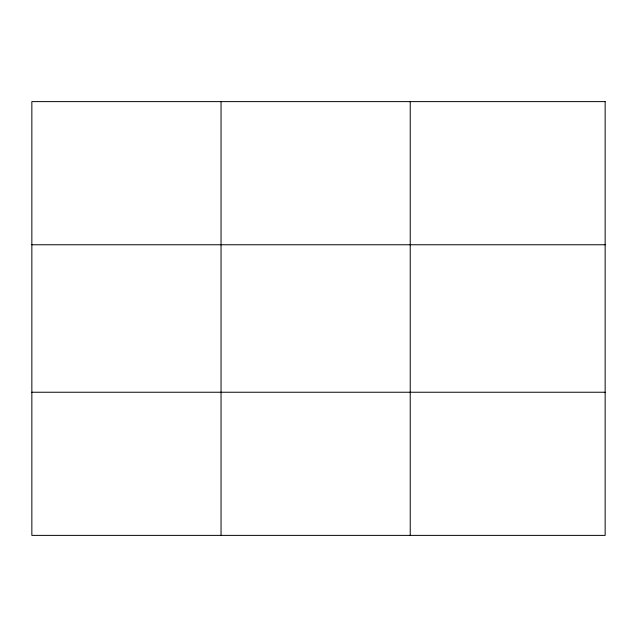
<?xml version="1.0" encoding="UTF-8"?>
<svg xmlns="http://www.w3.org/2000/svg" width="637" height="637" viewBox="0 0 637 637"><rect width="100%" height="100%" fill="white"/><g stroke="black" fill="none" stroke-linecap="round" stroke-linejoin="round"><path stroke-width="0.96" d="M221.039 535.383L221.039 101.617M410.228 535.383L410.228 101.617M31.85 244.759L605.15 244.759M31.85 392.241L605.15 392.241M605.15 101.617L605.15 535.383L31.85 535.383L31.85 101.617L605.15 101.617"/></g></svg>
